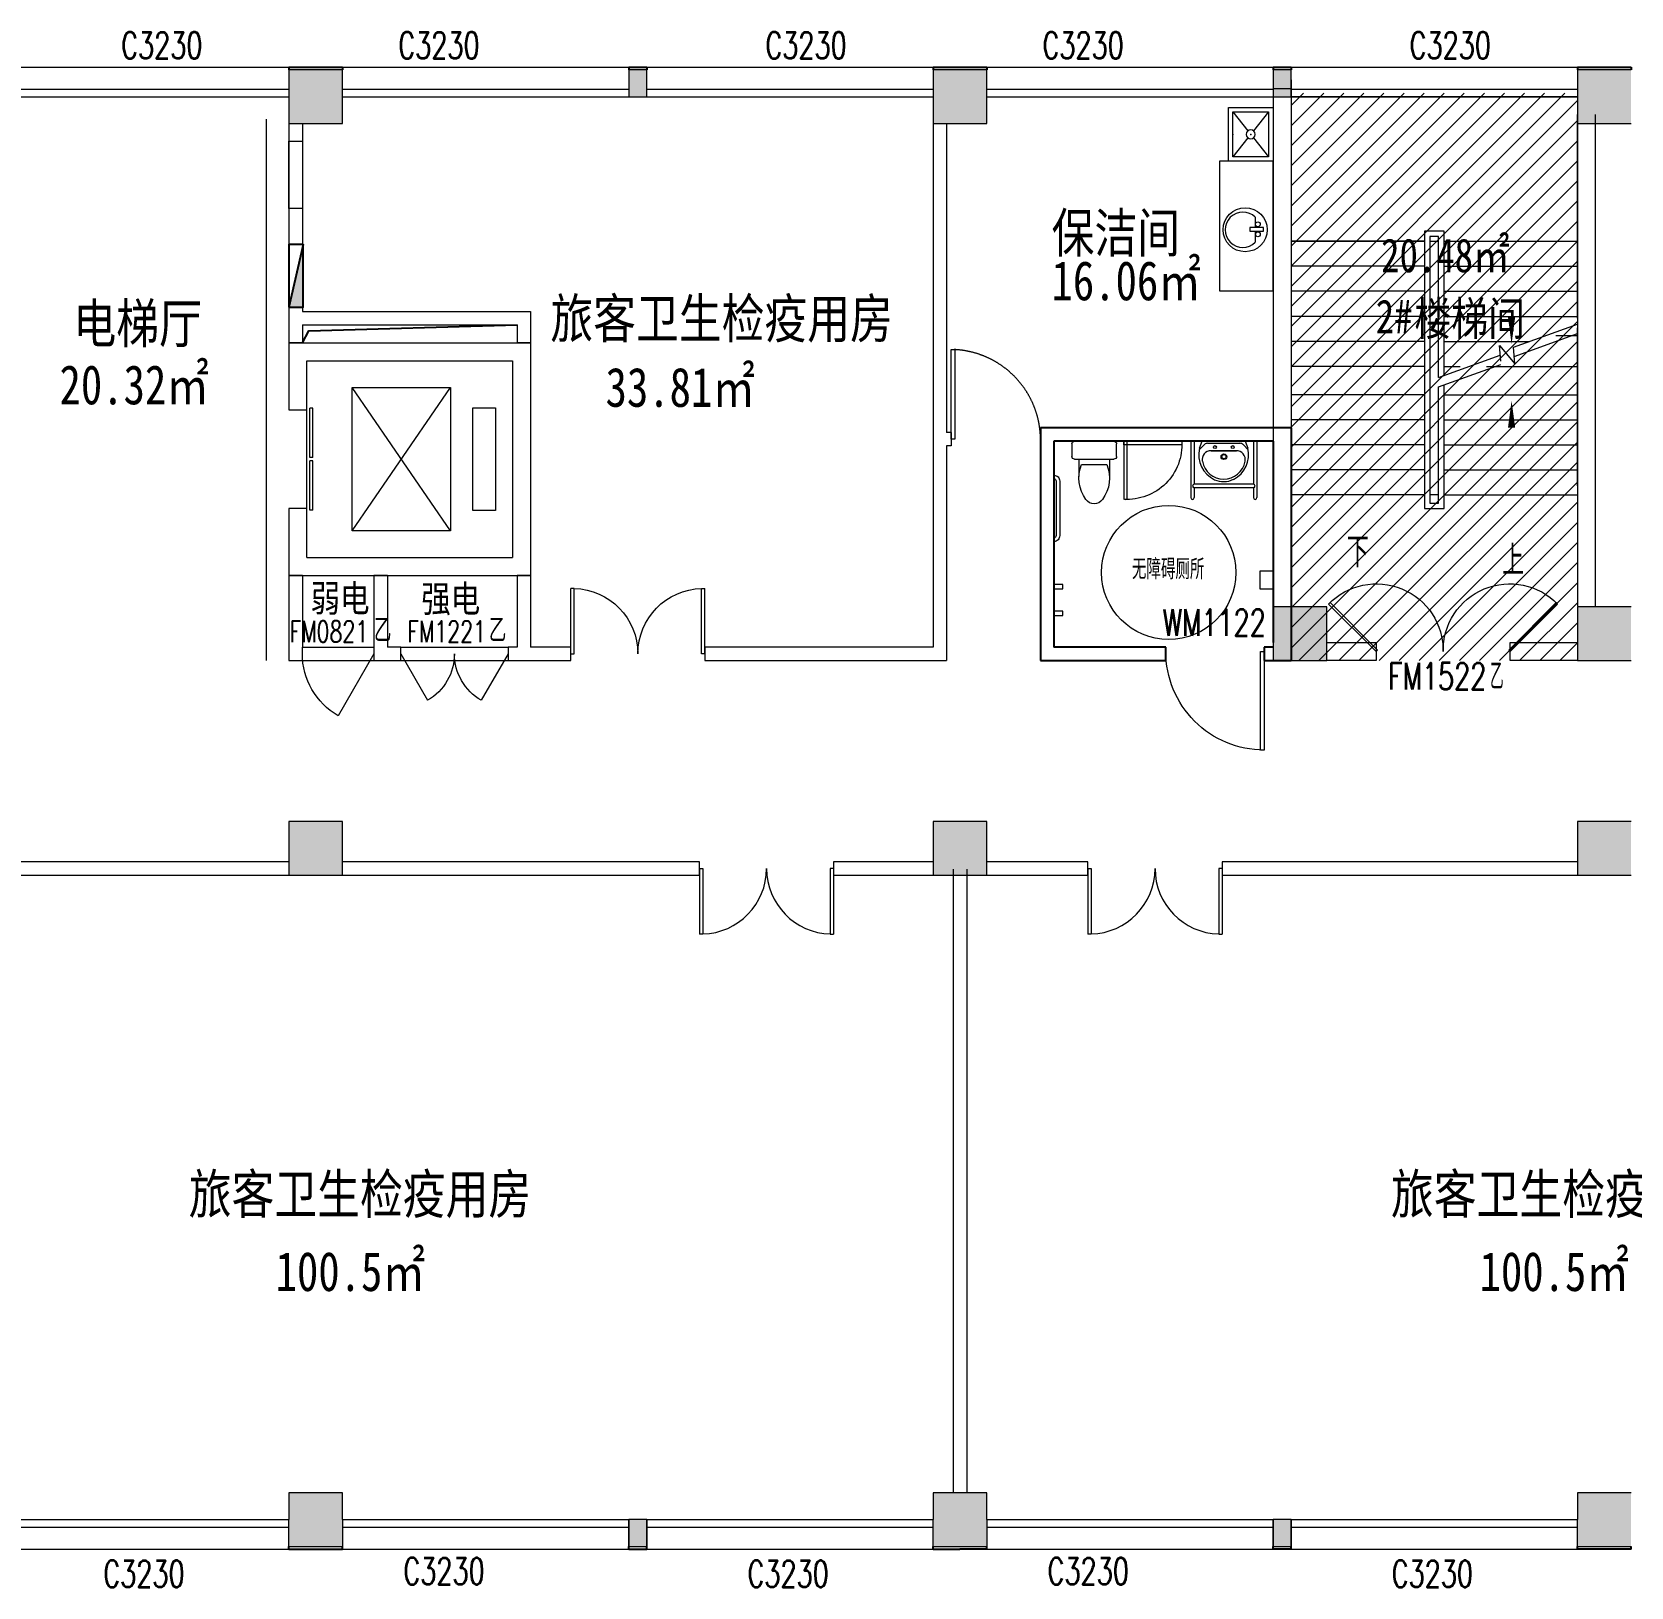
# Model space of a CAD drawing. Header units: millimetres. Extents: x 164760 to 3716174, y -1766400 to 11969.
# Drawn here: x 3502305 to 3520177, y -1520825 to -1503447 of the extents above; entities that cross this region are included whole.
import ezdxf

# ---------------------------------------------------------------- set-up
doc = ezdxf.new("R2010")
doc.units = ezdxf.units.MM
doc.header["$LTSCALE"] = 1000
doc.linetypes.add('DASHDOT2', pattern=[0.5, 0.25, -0.125, 0, -0.125])
doc.linetypes.add('HIDDEN', pattern=[0.375, 0.25, -0.125, 0, 0])
doc.layers.get('0').update_dxf_attribs({"color": 253, "linetype": 'CONTINUOUS'})
for name, color, linetype in [('3', 253, 'CONTINUOUS'), ('DIM_SYMB', 253, 'CONTINUOUS'), ('FC-Text Annotation', 253, 'CONTINUOUS'), ('PUB_TEXT', 253, 'CONTINUOUS'), ('SURFACE', 253, 'CONTINUOUS'), ('w-消火栓', 253, 'CONTINUOUS'), ('WINDOW_TEXT', 253, 'CONTINUOUS'), ('ZJ', 253, 'CONTINUOUS'), ('建-墙', 253, 'CONTINUOUS')]:
    doc.layers.add(name, color=color, linetype=linetype)
for name, color, linetype, lineweight in [('COLUMN', 253, 'CONTINUOUS', 0), ('DOOR【门】', 253, 'CONTINUOUS', 0), ('FF-Door【门】', 253, 'CONTINUOUS', 0), ('FF-FIXT【洁具】', 253, 'CONTINUOUS', 0), ('FF-Text【平面文字】', 253, 'CONTINUOUS', 0), ('FF-Win【窗】', 253, 'CONTINUOUS', 0), ('PUB_HATCH', 253, 'CONTINUOUS', 0), ('RC-LIGHT【灯带】', 253, 'DASHDOT2', 0), ('RC-Modelling【天花造型】', 253, 'CONTINUOUS', 0), ('STAIR', 253, 'CONTINUOUS', 0), ('WALL', 253, 'CONTINUOUS', 0), ('Wall【墙体】', 253, 'CONTINUOUS', 0), ('Xline【辅助线】', 253, 'CONTINUOUS', 0)]:
    doc.layers.add(name, color=color, linetype=linetype, lineweight=lineweight)
doc.styles.add('_TCH_DIM', font='SIMPLEX', dxfattribs={"bigfont": 'GBCBIG'})
doc.styles.add('_TCH_WINDOW', font='SIMPLEX', dxfattribs={"bigfont": 'GBCBIG'})
doc.styles.add('DIM_FONT', font='SIMPLEX', dxfattribs={"width": 0.7, "bigfont": 'GBCBIG'})
doc.styles.get("Standard").update_dxf_attribs({"font": 'GBENOR', "bigfont": 'GBCBIG'})
doc.styles.add('Toilet$0$Are-Tiol-L2$0$dim_font', font='zjdz-s.shx', dxfattribs={"width": 0.7, "bigfont": 'zjdz.shx'})
doc.styles.add('XZC', font='SIMPLEX.SHX', dxfattribs={"width": 0.7, "bigfont": 'hztxt.shx'})
doc.styles.add('宋体', font='', dxfattribs={"width": 0.7})
doc.styles.add('文字', font='')
doc.styles.get('宋体').set_extended_font_data('SimSun')
doc.styles.get('文字').set_extended_font_data('SimSun')
doc.linetypes.add('LED_LINE', pattern='A,12.7,-5.08,["LED",XZC,S=2.54,R=0,X=-2.54,Y=-1.27],-6.35', length=24.13)

# ---------------------------------------------------------------- blocks, each defined once
blk = doc.blocks.new('$WINLIB2D$00000004')
for p, q in [((-0.5, 0.5), (0.5, 0.5)), ((-0.5, 0.5), (-0.5, -0.5)), ((0.5, -0.5), (0.5, 0.5)), ((-0.5, 0.2406), (0.5, 0.2406)), ((-0.5, -0.5), (0.5, -0.5))]:
    blk.add_line(p, q)
blk = doc.blocks.new('海龙_0918165925')
at = {"layer": 'PUB_HATCH'}
for points in [[(-25500, -600), (-24900, -600), (-24900, 0), (-25500, 0)], [(-21700, -300), (-21500, -300), (-21500, 0), (-21700, 0)], [(-18300, -600), (-17700, -600), (-17700, 0), (-18300, 0)], [(-14500, -300), (-14300, -300), (-14300, 0), (-14500, 0)], [(-11100, -600), (-10500, -600), (-10500, 0), (-11100, 0)], [(-14500, -6600), (-13900, -6600), (-13900, -6000), (-14500, -6000)], [(-11100, -6600), (-10500, -6600), (-10500, -6000), (-11100, -6000)], [(-25500, -9000), (-24900, -9000), (-24900, -8400), (-25500, -8400)], [(-18300, -9000), (-17700, -9000), (-17700, -8400), (-18300, -8400)], [(-11100, -9000), (-10500, -9000), (-10500, -8400), (-11100, -8400)], [(-25500, -16500), (-24900, -16500), (-24900, -15900), (-25500, -15900)], [(-18300, -16500), (-17700, -16500), (-17700, -15900), (-18300, -15900)], [(-11100, -16500), (-10500, -16500), (-10500, -15900), (-11100, -15900)], [(-21700, -16500), (-21500, -16500), (-21500, -16200), (-21700, -16200)], [(-14300, -16200), (-14500, -16200), (-14500, -16500), (-14300, -16500)]]:
    blk.add_hatch(color=256, dxfattribs=at).paths.add_polyline_path(points)
at = {"layer": 'COLUMN'}
for p, q in [((-24900, 0), (-25500, 0)), ((-17700, 0), (-18300, 0)), ((-10500, 0), (-11100, 0)), ((-25500, -300), (-25500, -600)), ((-24900, -600), (-24900, -300)), ((-18300, -300), (-18300, -600)), ((-17700, -600), (-17700, -300)), ((-11100, -300), (-11100, -600)), ((-25500, -600), (-24900, -600)), ((-18300, -600), (-17700, -600)), ((-11100, -600), (-10500, -600)), ((-13900, -6000), (-14500, -6000)), ((-14500, -6000), (-14500, -6600)), ((-13900, -6600), (-13900, -6000)), ((-10500, -6000), (-11100, -6000)), ((-11100, -6000), (-11100, -6600)), ((-14500, -6600), (-13900, -6600)), ((-11100, -6600), (-10500, -6600)), ((-24900, -8400), (-25500, -8400)), ((-25500, -8400), (-25500, -9000)), ((-24900, -9000), (-24900, -8400)), ((-17700, -8400), (-18300, -8400)), ((-18300, -8400), (-18300, -9000)), ((-17700, -9000), (-17700, -8400)), ((-10500, -8400), (-11100, -8400)), ((-11100, -8400), (-11100, -9000)), ((-25500, -9000), (-24900, -9000)), ((-18300, -9000), (-17700, -9000)), ((-11100, -9000), (-10500, -9000)), ((-24900, -15900), (-25500, -15900)), ((-25500, -15900), (-25500, -16200)), ((-24900, -16200), (-24900, -15900)), ((-17700, -15900), (-18300, -15900)), ((-18300, -15900), (-18300, -16200)), ((-17700, -16200), (-17700, -15900)), ((-10500, -15900), (-11100, -15900)), ((-11100, -15900), (-11100, -16200)), ((-25500, -16500), (-24900, -16500)), ((-18300, -16500), (-17700, -16500)), ((-11100, -16500), (-10500, -16500))]:
    blk.add_line(p, q, dxfattribs=at)
blk = doc.blocks.new('$QC001_5')
blk.add_line((-325, 200), (325, 0))
blk.add_lwpolyline([(325, 0), (325, 200), (-325, 200), (-325, 0)], close=True)
blk.add_solid([(-325, 200), (325, 200), (-325, 200), (325, 0)])
at = {"flags": 1}
for tag in ['UNIT', 'WHAT', 'SPEC']:
    blk.add_attdef(tag, (0, 0), '', height=0.001, dxfattribs=at)
blk = doc.blocks.new('$TCHSYS$LDOR22D')
for p, q in [((-0.517, 0.833), (-0.017, 0.833)), ((-0.517, 0.833), (-0.517, 0.667)), ((-0.017, 0.833), (-0.017, 0.667)), ((0.017, 0.833), (0.017, 0.667)), ((0.017, 0.833), (0.517, 0.833)), ((0.517, 0.833), (0.517, 0.667)), ((-0.517, 0.667), (-0.017, 0.667)), ((0.017, 0.667), (0.517, 0.667)), ((-0.5, 0.5), (0.5, 0.5))]:
    blk.add_line(p, q)
blk = doc.blocks.new('$DorLib2D$00000214')
at = {"color": 0}
blk.add_line((0.5, 0), (0, 0.866), dxfattribs=at)
blk.add_arc((0.5, 0), 1, 120, 180, dxfattribs=at)
blk = doc.blocks.new('$DorLib2D$00000215')
at = {"color": 0}
for p, q in [((-0.5, 0), (-0.25, 0.433)), ((0.5, 0), (0.25, 0.433))]:
    blk.add_line(p, q, dxfattribs=at)
for centre, start, end in [((-0.5, 0), 0, 60), ((0.5, 0), 120, 180)]:
    blk.add_arc(centre, 0.5, start, end, dxfattribs=at)
blk = doc.blocks.new('$DorLib2D$00000002')
for p, q in [((-0.5, 0), (-0.5, 0.4875)), ((-0.475, 0.4875), (-0.5, 0.4875)), ((-0.475, 0), (-0.475, 0.4875)), ((0.475, 0), (0.475, 0.4875)), ((0.475, 0.4875), (0.5, 0.4875)), ((0.5, 0), (0.5, 0.4875)), ((-0.5, 0), (-0.475, 0)), ((0.5, 0), (0.475, 0))]:
    blk.add_line(p, q)
at = {"lineweight": 13}
for centre, start, end in [((-0.4875, 0), 0, 88.53072), ((0.4875, 0), 91.46928, 180)]:
    blk.add_arc(centre, 0.4875, start, end, dxfattribs=at)
blk = doc.blocks.new('DOOR_D01')
at = {"layer": 'DOOR【门】'}
blk.add_lwpolyline([(-0.456, 1), (-0.456, 0), (-0.5, 0), (-0.5, 1)], close=True, dxfattribs=at)
at = {"layer": 'DOOR【门】', "color": 8, "linetype": 'HIDDEN', "ltscale": 15}
blk.add_arc((-0.511, -0.01), 1.011, 0.5915, 87.4664, dxfattribs=at)
blk = doc.blocks.new('$lvtry$00000191')
at = {"color": 0}
for p, q in [((-250, -50, 0), (-39, -219, 0)), ((39, -219, 0), (250, -50, 0)), ((-250, -450, 0), (-39, -281, 0)), ((39, -281, 0), (250, -450, 0))]:
    blk.add_line(p, q, dxfattribs=at)
at = {"color": 0, "elevation": 0}
for points in [[(300, -500), (300, 0), (-300, 0), (-300, -500)], [(250, -450), (250, -50), (-250, -50), (-250, -450)]]:
    blk.add_lwpolyline(points, close=True, dxfattribs=at)
at = {"color": 0}
blk.add_circle((0, -250, 0), 50, dxfattribs=at)
for p in [(0, -50, 0), (0, -250, 0)]:
    blk.add_point(p, dxfattribs=at)
blk = doc.blocks.new('海龙0506173763')
at = {"layer": 'Xline【辅助线】'}
for points in [[(-733, 17), (-750, 0), (-1280, 530), (-1263, 547)], [(733, 17), (750, 0), (1280, 530), (1263, 547)]]:
    blk.add_lwpolyline(points, close=True, dxfattribs=at)
at = {"layer": 'Xline【辅助线】', "color": 8}
for centre, start, end in [((-745, 12), 359.1011, 135.9107), ((745, 12), 44.0893, 180.8989)]:
    blk.add_arc(centre, 745, start, end, dxfattribs=at)
blk = doc.blocks.new('海龙0506194425')
at = {"layer": 'WALL'}
for p, q in [((-650, 200), (-1400, 200)), ((-650, 0), (-650, 200)), ((1400, 200), (850, 200)), ((850, 200), (850, 0)), ((-1400, 0), (-650, 0)), ((850, 0), (1400, 0))]:
    blk.add_line(p, q, dxfattribs=at)
at = {"layer": 'Xline【辅助线】'}
blk.add_blockref('海龙0506173763', (100, 100), dxfattribs=at)
blk = doc.blocks.new('海龙0506194634')
at = {"layer": 'Xline【辅助线】', "xscale": -1}
blk.add_blockref('海龙0506194425', (0, 325), dxfattribs=at)
at = {"layer": 'WINDOW_TEXT', "style": '_TCH_WINDOW', "width": 0.705882}
for s, height, p in [('FM1522', 297.5, (-715, 0)), ('乙', 298, (425, 0))]:
    blk.add_text(s, height=height, dxfattribs=at).set_placement(p)
blk = doc.blocks.new('Toilet$0$Are-Tiol-L2$0$_E24TTP')
for p, q in [((-170, 200), (-170, 395)), ((170, 200), (170, 395)), ((-220, 200), (220, 200)), ((-140, 260), (140, 260)), ((-250, 30), (-250, 170)), ((220, 0), (-220, 0)), ((250, 170), (250, 30))]:
    blk.add_line(p, q)
for centre, radius, start, end in [((227, 413), 398, 143.3619, 202.5495), ((0, 590), 110, 33.4509, 146.5491), ((-227, 413), 398, 337.4505, 36.6381), ((-220, 170), 30, 90, 180), ((220, 170), 30, 0, 90), ((-220, 30), 30, 180, 270), ((220, 30), 30, 270, 0)]:
    blk.add_arc(centre, radius, start, end)
at = {"style": 'Toilet$0$Are-Tiol-L2$0$dim_font', "width": 0.8, "flags": 9}
for tag in ['XSIZE', 'YSIZE']:
    blk.add_attdef(tag, (0, 0), '', height=0.5, dxfattribs=at)
blk = doc.blocks.new('Toilet$0$Are-Tiol-L2$0$asdassdf')
at = {"color": 0}
for p, q in [((5705, -41085, 0), (5095, -41085, 0)), ((5705, -41125, 0), (5095, -41125, 0))]:
    blk.add_line(p, q, dxfattribs=at)
at = {"color": 0, "elevation": 0}
blk.add_lwpolyline([(6110, -40370), (6150, -40370), (6150, -39721), (6110, -39721)], close=True, dxfattribs=at)
at = {"color": 0, "extrusion": (9.64373e-10, -1.24481e-09, 1), "elevation": 0}
blk.add_lwpolyline([(6150, -40370), (5520, -40370, -1), (5520, -40330), (6150, -40330)], format="xyb", dxfattribs=at)
at = {"color": 0}
for centre, radius, start, end in [((6111, -40331, 0), 611, 86.3557, 183.7594), ((5095, -41150, 0), 65, 89.9985, 179.9995), ((5705, -41150, 0), 65, 359.9995, 90.0004), ((5095, -41150, 0), 25, 89.9985, 179.9995), ((5705, -41150, 0), 25, 359.9995, 90.0004)]:
    blk.add_arc(centre, radius, start, end, dxfattribs=at)
at = {"color": 0, "ltscale": 500, "extrusion": (9.64373e-10, -1.24481e-09, 1), "rotation": 89.99949117758725}
blk.add_blockref('Toilet$0$Are-Tiol-L2$0$_E24TTP', (6150, -40700, 0), dxfattribs=at)
blk = doc.blocks.new('*U63')
at = {"color": 0}
blk.add_lwpolyline([(550, 0), (550, 1100), (510, 1100), (510, 0)], close=True, dxfattribs=at)
blk.add_arc((550, 0), 1100, 90, 180, dxfattribs=at)
blk = doc.blocks.new('*U62')
at = {"color": 0, "xscale": 0.0009090909090909, "yscale": 0.0009090909090909, "zscale": 0.0009090909090909}
blk.add_blockref('*U63', (0, 0), dxfattribs=at)
blk = doc.blocks.new('海龙_0926162936')
at = {"layer": 'Xline【辅助线】'}
h = blk.add_hatch(dxfattribs=at)
h.set_pattern_fill('ANSI31', color=1, scale=100)
h.set_pattern_definition([(45, (-2506297.97, 1373162.66), (-112.2532015, 112.2532015), [])])
h.paths.add_polyline_path([(-14350, -7053), (-11150, -7053), (-11150, -712), (-14350, -712)])
at = {"layer": '3', "color": 1}
blk.add_lwpolyline([(-25400, -3504), (-25326, -3368), (-23000, -3304)], dxfattribs=at)
at = {"layer": 'DIM_SYMB', "color": 1}
for points in [[(-13630, -5629, 0, 0, 0), (-13630, -1508, 0, 0, 0), (-11885, -1508, 0, 0, 0), (-11885, -3518, 0, 80, 0), (-11885, -3218, 0, 0, 0)], [(-11885, -5653, 0, 0, 0), (-11885, -4150, 0, 80, 0), (-11885, -4450, 0, 0, 0)]]:
    blk.add_lwpolyline(points, format="xyseb", dxfattribs=at)
at = {"layer": 'FF-Door【门】', "color": 1}
for p, q in [((-25400, -6904), (-24600, -6904)), ((-24300, -6904), (-23100, -6904)), ((-25400, -7054), (-24600, -7054)), ((-24300, -7054), (-23100, -7054))]:
    blk.add_line(p, q, dxfattribs=at)
at = {"layer": 'FF-FIXT【洁具】', "color": 1}
for p, q in [((-14750, -2101), (-14750, -2216)), ((-14659, -2216), (-14809, -2216)), ((-14809, -2216), (-14809, -2257)), ((-14809, -2257), (-14659, -2257)), ((-14750, -2257), (-14750, -2380)), ((-14659, -2257), (-14659, -2216))]:
    blk.add_line(p, q, dxfattribs=at)
at = {"layer": 'FF-FIXT【洁具】', "color": 1, "extrusion": (1.17824e-06, 2.4517e-08, 1)}
for p, q in [((-15471, -4604, 0), (-15471, -5234, 0)), ((-15431, -4604, 0), (-15431, -5084, 0)), ((-15316, -4640, 0), (-15374, -4694, 0)), ((-15372, -4682, 0), (-15342, -4602, 0)), ((-15340, -4604, 0), (-14863, -4604, 0)), ((-14863, -4604, 0), (-15340, -4604, 0)), ((-15281, -4626, 0), (-14921, -4626, 0)), ((-14886, -4641, 0), (-14829, -4699, 0)), ((-14863, -4602, 0), (-14833, -4682, 0)), ((-14771, -4604, 0), (-14771, -5084, 0)), ((-14731, -4604, 0), (-14731, -5234, 0)), ((-15243, -4709, 0), (-14961, -4709, 0)), ((-14961, -4709, 0), (-15243, -4709, 0)), ((-14771, -5084, 0), (-15431, -5084, 0)), ((-15431, -5124, 0), (-15431, -5234, 0)), ((-14771, -5124, 0), (-15431, -5124, 0)), ((-14771, -5124, 0), (-14771, -5234, 0))]:
    blk.add_line(p, q, dxfattribs=at)
at = {"layer": 'FF-FIXT【洁具】', "color": 1}
for points in [[(-15150, -1474), (-15150, -2923), (-14550, -2923), (-14550, -1474)], [(-17000, -6252), (-16900, -6252), (-16900, -6203), (-17000, -6203)], [(-17000, -6552), (-16900, -6552), (-16900, -6503), (-17000, -6503)]]:
    blk.add_lwpolyline(points, close=True, dxfattribs=at)
blk.add_lwpolyline([(-14550, -6054), (-14700, -6054), (-14700, -6254), (-14550, -6254)], dxfattribs=at)
for centre, radius in [((-14863, -2240), 246), ((-14721, -2179), 26.7), ((-14720, -2291), 26.7), ((-15717, -6070), 750)]:
    blk.add_circle(centre, radius, dxfattribs=at)
at = {"layer": 'FF-FIXT【洁具】', "extrusion": (1.17824e-06, 2.4517e-08, 1)}
for centre, radius in [((-15201, -4669, 0), 16.3), ((-15100, -4776, 0), 31.6), ((-15100, -4776, 0), 23), ((-15001, -4669, 0), 16.3)]:
    blk.add_circle(centre, radius, dxfattribs=at)
at = {"layer": 'FF-FIXT【洁具】', "color": 1}
blk.add_arc((-14889, -2240), 197, 45.253, 314.7477, dxfattribs=at)
at = {"layer": 'FF-FIXT【洁具】', "extrusion": (1.17824e-06, 2.4517e-08, 1)}
for centre, radius, start, end in [((-15281, -4676, 0), 50, 90.0051, 133.1861), ((-14921, -4676, 0), 50, 44.5659, 90.0051), ((-15074, -4756, 0), 307, 166.1803, 244.7348), ((-15243, -4809, 0), 100, 90.0051, 190.5654), ((-15131, -4756, 0), 307, 297.0691, 13.83), ((-14961, -4809, 0), 100, 349.4449, 90.0051), ((-15102, -4783, 0), 243, 190.5654, 349.4449), ((-15431, -5104, 0), 20, 90.001, 270.001), ((-15103, -4805, 0), 250, 245.8123, 296.468), ((-15074, -4756, 0), 307, 266.5941, 266.5987), ((-14771, -5104, 0), 20, 270.001, 90.001), ((-15451, -5234, 0), 20, 180.001, 0.001), ((-14751, -5234, 0), 20, 180.001, 0.001)]:
    blk.add_arc(centre, radius, start, end, dxfattribs=at)
at = {"layer": 'FF-Text【平面文字】', "color": 1}
blk.add_lwpolyline([(-25400, -2002), (-25550, -2002), (-25550, -1251), (-25400, -1251)], close=True, dxfattribs=at)
at = {"layer": 'RC-LIGHT【灯带】', "color": 1, "linetype": 'LED_LINE', "ltscale": 0.015}
blk.add_lwpolyline([(-25800, -7054), (-25800, -1004)], dxfattribs=at)
at = {"layer": 'STAIR', "color": 1}
for p, q in [((-14350, -652), (-14350, -2302)), ((-11150, -754), (-14350, -754)), ((-11150, -2302), (-11150, -952)), ((-14350, -2302), (-14350, -5102)), ((-12640, -2254), (-12859, -2254)), ((-12859, -2254), (-12859, -5354)), ((-12701, -2314), (-12799, -2314)), ((-12799, -2314), (-12799, -5294)), ((-12701, -3891), (-12701, -2314)), ((-12640, -3869), (-12640, -2254)), ((-11150, -3229), (-11150, -2302)), ((-12859, -2368), (-14350, -2368)), ((-14350, -2368), (-12859, -2368)), ((-12799, -2368), (-12701, -2368)), ((-12799, -2404), (-12799, -5204)), ((-12701, -3891), (-12701, -2404)), ((-12640, -2368), (-11150, -2368)), ((-12640, -2368), (-11150, -2368)), ((-12859, -2648), (-14350, -2648)), ((-12640, -2648), (-11150, -2648)), ((-12859, -2928), (-14350, -2928)), ((-12640, -2928), (-11150, -2928)), ((-12859, -3208), (-14350, -3208)), ((-12640, -3208), (-11150, -3208)), ((-11864, -3552), (-11150, -3294)), ((-11150, -5102), (-11150, -3335)), ((-12859, -3488), (-14350, -3488)), ((-12640, -3488), (-11685, -3488)), ((-12005, -3710), (-12020, -3532)), ((-12020, -3532), (-11848, -3738)), ((-11848, -3738), (-11864, -3552)), ((-11855, -3655), (-11150, -3401)), ((-11390, -3422), (-11150, -3422)), ((-12701, -3891), (-12014, -3643)), ((-12701, -3997), (-12005, -3746)), ((-12859, -3768), (-14350, -3768)), ((-12640, -3768), (-12460, -3768)), ((-12166, -3768), (-11150, -3768)), ((-24843, -5604), (-23743, -4004)), ((-23743, -5604), (-24843, -4004)), ((-24843, -4004), (-23743, -4004)), ((-24843, -5604), (-24843, -4004)), ((-23743, -4004), (-23743, -5604)), ((-12859, -4084), (-14350, -4084)), ((-12701, -5204), (-12701, -3997)), ((-12701, -5294), (-12701, -3997)), ((-12640, -5354), (-12640, -3975)), ((-12640, -4084), (-11150, -4084)), ((-23493, -4229), (-23243, -4229)), ((-23493, -5379), (-23493, -4229)), ((-23243, -4229), (-23243, -5379)), ((-12859, -4364), (-14350, -4364)), ((-12640, -4364), (-11150, -4364)), ((-12859, -4644), (-14350, -4644)), ((-12640, -4644), (-11150, -4644)), ((-12859, -4924), (-14350, -4924)), ((-12640, -4924), (-11150, -4924)), ((-12859, -5204), (-14350, -5204)), ((-12859, -5354), (-12640, -5354)), ((-12701, -5204), (-12799, -5204)), ((-12799, -5294), (-12701, -5294)), ((-12640, -5204), (-11150, -5204)), ((-23243, -5379), (-23493, -5379)), ((-23743, -5604), (-24843, -5604))]:
    blk.add_line(p, q, dxfattribs=at)
at = {"layer": 'SURFACE', "color": 1}
for p, q in [((-25550, -424), (-25550, -454)), ((-25550, -424), (-25250, -424)), ((-25250, -424), (-24950, -424)), ((-24950, -424), (-24950, -454)), ((-21750, -424), (-21750, -454)), ((-21750, -424), (-21550, -424)), ((-21550, -424), (-21550, -454)), ((-18350, -424), (-18350, -454)), ((-18350, -424), (-18050, -424)), ((-18050, -424), (-17750, -424)), ((-17750, -424), (-17750, -454)), ((-14550, -424), (-14550, -454)), ((-14550, -424), (-14350, -424)), ((-14350, -424), (-14350, -454)), ((-11150, -424), (-11150, -454)), ((-11150, -424), (-10850, -424)), ((-10850, -424), (-10550, -424)), ((-10550, -424), (-10550, -454)), ((-25550, -16984), (-25550, -16954)), ((-24950, -16984), (-24950, -16954)), ((-21750, -16984), (-21750, -16954)), ((-21550, -16984), (-21550, -16954)), ((-18350, -16984), (-18350, -16954)), ((-17750, -16984), (-17750, -16954)), ((-14550, -16984), (-14550, -16954)), ((-14350, -16984), (-14350, -16954)), ((-11150, -16984), (-11150, -16954)), ((-10550, -16984), (-10550, -16954)), ((-25550, -16984), (-25250, -16984)), ((-25250, -16984), (-24950, -16984)), ((-21750, -16984), (-21550, -16984)), ((-18350, -16984), (-18050, -16984)), ((-17750, -16984), (-18050, -16984)), ((-14350, -16984), (-14550, -16984)), ((-10850, -16984), (-11150, -16984)), ((-10550, -16984), (-10850, -16984))]:
    blk.add_line(p, q, dxfattribs=at)
at = {"layer": 'Wall【墙体】', "color": 1}
for p, q in [((-21550, -454), (-21750, -454)), ((-21750, -454), (-21750, -754)), ((-21550, -754), (-21550, -454)), ((-14350, -454), (-14550, -454)), ((-14550, -454), (-14550, -754)), ((-14350, -754), (-14350, -454)), ((-14550, -565), (-14550, -6352)), ((-14350, -666), (-14550, -666)), ((-14350, -565), (-14350, -6352)), ((-21750, -754), (-21550, -754)), ((-14550, -754), (-14350, -754)), ((-25550, -1054), (-25550, -3229)), ((-25400, -1054), (-25400, -3154)), ((-18350, -1054), (-18350, -6904)), ((-18200, -1054), (-18200, -4504)), ((-11150, -952), (-11150, -6445)), ((-10950, -952), (-10950, -6454)), ((-25400, -3154), (-22850, -3154)), ((-22850, -3154), (-22850, -3504)), ((-25550, -3229), (-25550, -3504)), ((-25400, -3304), (-23000, -3304)), ((-25400, -3304), (-25400, -3504)), ((-23000, -3304), (-23000, -3504)), ((-25550, -3504), (-22850, -3504)), ((-25550, -3504), (-25550, -4254)), ((-25400, -3504), (-25550, -3504)), ((-22850, -3504), (-23000, -3504)), ((-22850, -3504), (-22850, -6104)), ((-25350, -3704), (-23050, -3704)), ((-25350, -4254), (-25350, -3704)), ((-23050, -3704), (-23050, -5904)), ((-25550, -4254), (-25350, -4254)), ((-18150, -4504), (-18200, -4504)), ((-18200, -4654), (-18200, -7054)), ((-18150, -4654), (-18200, -4654)), ((-25350, -5354), (-25550, -5354)), ((-25550, -5354), (-25550, -6104)), ((-25350, -5904), (-25350, -5354)), ((-25350, -5904), (-23050, -5904)), ((-25550, -6104), (-22850, -6104)), ((-25550, -6104), (-25550, -7054)), ((-25400, -6104), (-25550, -6104)), ((-25400, -6104), (-25400, -6904)), ((-24600, -6104), (-24600, -6904)), ((-24450, -6104), (-24600, -6104)), ((-24450, -6104), (-24450, -6904)), ((-23000, -6104), (-23000, -6904)), ((-22850, -6104), (-23000, -6104)), ((-22850, -6104), (-22850, -6904)), ((-25400, -7054), (-25400, -6904)), ((-24600, -6904), (-24600, -7054)), ((-24300, -6904), (-24450, -6904)), ((-24300, -7054), (-24300, -6904)), ((-23000, -6904), (-23100, -6904)), ((-23100, -6904), (-23100, -7054)), ((-22400, -6904), (-22850, -6904)), ((-22400, -7054), (-22400, -6904)), ((-18350, -6904), (-20900, -6904)), ((-20900, -6904), (-20900, -7054)), ((-25550, -7054), (-25400, -7054)), ((-24600, -7054), (-24525, -7054)), ((-24525, -7054), (-24300, -7054)), ((-23100, -7054), (-22925, -7054)), ((-22925, -7054), (-22400, -7054)), ((-20900, -7054), (-18200, -7054)), ((-25550, -9304), (-29702, -9304)), ((-29702, -9454), (-25550, -9454)), ((-20962, -9304), (-24950, -9304)), ((-24950, -9454), (-20962, -9454)), ((-20962, -9454), (-20962, -9304)), ((-18350, -9304), (-19462, -9304)), ((-19462, -9304), (-19462, -9454)), ((-19462, -9454), (-18350, -9454)), ((-18125, -9386), (-18125, -16354)), ((-17975, -9386), (-17975, -16354)), ((-16620, -9304), (-17750, -9304)), ((-17750, -9454), (-16620, -9454)), ((-16620, -9454), (-16620, -9304)), ((-11150, -9304), (-15120, -9304)), ((-15120, -9304), (-15120, -9454)), ((-15120, -9454), (-11150, -9454)), ((-21550, -16654), (-21750, -16654)), ((-21750, -16654), (-21750, -16954)), ((-21550, -16954), (-21550, -16654)), ((-14350, -16654), (-14550, -16654)), ((-14550, -16654), (-14550, -16954)), ((-14350, -16954), (-14350, -16654)), ((-21750, -16954), (-21550, -16954)), ((-14550, -16954), (-14350, -16954))]:
    blk.add_line(p, q, dxfattribs=at)
blk.add_lwpolyline([(-18150, -4504), (-18150, -4654)], dxfattribs=at)
at = {"layer": '建-墙', "color": 1}
for p, q in [((-17150, -4454), (-17150, -7054)), ((-14350, -4454), (-17150, -4454)), ((-14350, -4454), (-14350, -7054)), ((-17000, -4604), (-17000, -6904)), ((-14550, -4604), (-17000, -4604)), ((-14550, -4604), (-14550, -6854)), ((-15750, -6904), (-17000, -6904)), ((-15750, -7054), (-15750, -6904)), ((-14550, -6904), (-14650, -6904)), ((-14650, -6904), (-14650, -7054)), ((-17150, -7054), (-15750, -7054)), ((-14650, -7054), (-14350, -7054))]:
    blk.add_line(p, q, dxfattribs=at)
at = {"color": 1, "xscale": 1000, "yscale": 1000, "zscale": 1000}
blk.add_blockref('DOOR_D01', (-17650, -4579), dxfattribs=at)
at = {"layer": 'COLUMN', "color": 1}
blk.add_blockref('海龙_0918165925', (-50, -454), dxfattribs=at)
at = {"layer": 'FF-Door【门】', "color": 1}
for name, p, xscale, yscale, zscale, rotation in [('$TCHSYS$LDOR22D', (-25450, -4804), -1100, 200, -1100, 270), ('*U62', (-15200, -6954), -1100, 1100, 199.9999999999989, 179.9999999973677), ('$DorLib2D$00000214', (-25000, -6979), -800, 800, 800, 180), ('$DorLib2D$00000215', (-23700, -6979), -1200, 1200, 1200, 180), ('$DorLib2D$00000002', (-20212, -9379), 1500, 1500, -1500, 180), ('$DorLib2D$00000002', (-15870, -9379), 1500, 1500, -1500, 180)]:
    blk.add_blockref(name, p, dxfattribs=dict(at, xscale=xscale, yscale=yscale, zscale=zscale, rotation=rotation))
at = {"layer": 'FF-Door【门】', "color": 1, "xscale": -1500, "yscale": 1500, "zscale": 1500}
blk.add_blockref('$DorLib2D$00000002', (-21650, -6979), dxfattribs=at)
at = {"layer": 'FF-FIXT【洁具】', "color": 1, "xscale": -1, "rotation": 90}
blk.add_blockref('$lvtry$00000191', (-15050, -1174, 0), dxfattribs=at)
at = {"layer": 'FF-FIXT【洁具】', "extrusion": (2.57334e-05, 7.0698e-05, 1), "xscale": -1, "rotation": 269.9989812391429}
blk.add_blockref('Toilet$0$Are-Tiol-L2$0$asdassdf', (24150, -10754, -1), dxfattribs=at)
at = {"layer": 'FF-Win【窗】', "color": 1}
ref = blk.add_blockref('$WINLIB2D$00000004', (-27150, -589), dxfattribs=dict(at, xscale=3200, yscale=-330, zscale=3200))
ref.add_attrib('A', 'C3230', (-27425, -328), dxfattribs={"layer": 'WINDOW_TEXT', "height": 297.5, "style": '_TCH_WINDOW', "width": 0.705882})
ref = blk.add_blockref('$WINLIB2D$00000004', (-23350, -589), dxfattribs=dict(at, xscale=3200, yscale=-330, zscale=3200))
ref.add_attrib('A', 'C3230', (-24328, -328), dxfattribs={"layer": 'WINDOW_TEXT', "height": 297.5, "style": '_TCH_WINDOW', "width": 0.705882})
ref = blk.add_blockref('$WINLIB2D$00000004', (-19950, -589), dxfattribs=dict(at, xscale=3200, yscale=-330, zscale=3200))
ref.add_attrib('A', 'C3230', (-20225, -328), dxfattribs={"layer": 'WINDOW_TEXT', "height": 297.5, "style": '_TCH_WINDOW', "width": 0.705882})
ref = blk.add_blockref('$WINLIB2D$00000004', (-16150, -589), dxfattribs=dict(at, xscale=3200, yscale=-330, zscale=3200))
ref.add_attrib('A', 'C3230', (-17128, -328), dxfattribs={"layer": 'WINDOW_TEXT', "height": 297.5, "style": '_TCH_WINDOW', "width": 0.705882})
ref = blk.add_blockref('$WINLIB2D$00000004', (-12750, -589), dxfattribs=dict(at, xscale=3200, yscale=-330, zscale=3200))
ref.add_attrib('A', 'C3230', (-13025, -328), dxfattribs={"layer": 'WINDOW_TEXT', "height": 297.5, "style": '_TCH_WINDOW', "width": 0.705882})
ref = blk.add_blockref('$WINLIB2D$00000004', (-27150, -16819), dxfattribs=dict(at, xscale=3200, yscale=330, zscale=3200))
ref.add_attrib('A', 'C3230', (-27625, -17408), dxfattribs={"layer": 'WINDOW_TEXT', "height": 297.5, "style": '_TCH_WINDOW', "width": 0.705882})
ref = blk.add_blockref('$WINLIB2D$00000004', (-23350, -16819), dxfattribs=dict(at, xscale=3200, yscale=330, zscale=3200))
ref.add_attrib('A', 'C3230', (-24271, -17378), dxfattribs={"layer": 'WINDOW_TEXT', "height": 297.5, "style": '_TCH_WINDOW', "width": 0.705882})
ref = blk.add_blockref('$WINLIB2D$00000004', (-19950, -16819), dxfattribs=dict(at, xscale=3200, yscale=330, zscale=3200))
ref.add_attrib('A', 'C3230', (-20425, -17408), dxfattribs={"layer": 'WINDOW_TEXT', "height": 297.5, "style": '_TCH_WINDOW', "width": 0.705882})
ref = blk.add_blockref('$WINLIB2D$00000004', (-16150, -16819), dxfattribs=dict(at, xscale=-3200, yscale=-330, zscale=-3200, rotation=180))
ref.add_attrib('A', 'C3230', (-17071, -17378), dxfattribs={"layer": 'WINDOW_TEXT', "height": 297.5, "style": '_TCH_WINDOW', "width": 0.705882})
ref = blk.add_blockref('$WINLIB2D$00000004', (-12750, -16819), dxfattribs=dict(at, xscale=-3200, yscale=-330, zscale=-3200, rotation=180))
ref.add_attrib('A', 'C3230', (-13225, -17408), dxfattribs={"layer": 'WINDOW_TEXT', "height": 297.5, "style": '_TCH_WINDOW', "width": 0.705882})
at = {"layer": 'w-消火栓', "color": 1, "xscale": 1.077000000048428, "yscale": 0.8000000000465661, "rotation": 270}
blk.add_blockref('$QC001_5', (-25550, -2754), dxfattribs=at)
at = {"layer": 'Wall【墙体】', "color": 1}
blk.add_blockref('海龙0506194634', (-12550, -7379), dxfattribs=at)
at = {"layer": 'FC-Text Annotation', "color": 1, "style": '文字', "width": 0.8}
for s, p in [('保洁间', (-17026, -2494)), ('16.06㎡', (-17027, -3028)), ('电梯厅', (-27959, -3506)), ('旅客卫生检疫用房', (-22628, -3451)), ('20.32㎡', (-28114, -4191)), ('33.81㎡', (-22011, -4219)), ('旅客卫生检疫用房', (-26670, -13235)), ('旅客卫生检疫用房', (-13233, -13235)), ('100.5㎡', (-25699, -14100)), ('100.5㎡', (-12243, -14100))]:
    blk.add_text(s, height=438.6, dxfattribs=at).set_placement(p)
at = {"layer": 'FF-FIXT【洁具】', "color": 1, "style": 'DIM_FONT', "width": 0.8}
blk.add_text('493', height=0.5, rotation=0.0004, dxfattribs=at).set_placement((-14616, -2236))
blk.add_text('493', height=0.5, rotation=0.0004, dxfattribs=at).set_placement((-14616, -2236))
at = {"layer": 'PUB_TEXT', "color": 1, "style": '宋体', "width": 0.8}
for s, height, p in [('20.48㎡', 377.6, (-13343, -2715)), ('2#', 377.6, (-13403, -3398)), ('楼梯间', 377.6, (-12971, -3421)), ('弱电', 302.1, (-25308, -6510)), ('强电', 302.1, (-24071, -6514))]:
    blk.add_text(s, height=height, dxfattribs=at).set_placement(p)
at = {"layer": 'PUB_TEXT', "color": 1, "style": '_TCH_DIM'}
for s, p in [('下', (-13725, -6014)), ('上', (-11989, -6103))]:
    blk.add_text(s, height=338, dxfattribs=at).set_placement(p)
at = {"layer": 'WINDOW_TEXT', "color": 1, "style": '_TCH_WINDOW', "width": 0.705882}
for s, height, p in [('FM0821', 238, (-25543, -6849)), ('FM1221', 238, (-24227, -6849)), ('WM1122', 297.5, (-15784, -6779))]:
    blk.add_text(s, height=height, dxfattribs=at).set_placement(p)
at = {"layer": 'WINDOW_TEXT', "color": 1, "style": '_TCH_WINDOW'}
for p in [(-24599, -6849), (-23315, -6849)]:
    blk.add_text('乙', height=270, dxfattribs=at).set_placement(p)
at = {"layer": 'ZJ', "color": 1}
blk.add_text('无障碍厕所', height=225, dxfattribs=at).set_placement((-16128, -6146))

msp = doc.modelspace()

# ---------------------------------------------------------------- block references
at = {"layer": 'RC-Modelling【天花造型】'}
msp.add_blockref('海龙_0926162936', (3530726.9, -1503417.1), dxfattribs=at)

doc.saveas('drawing.dxf')
